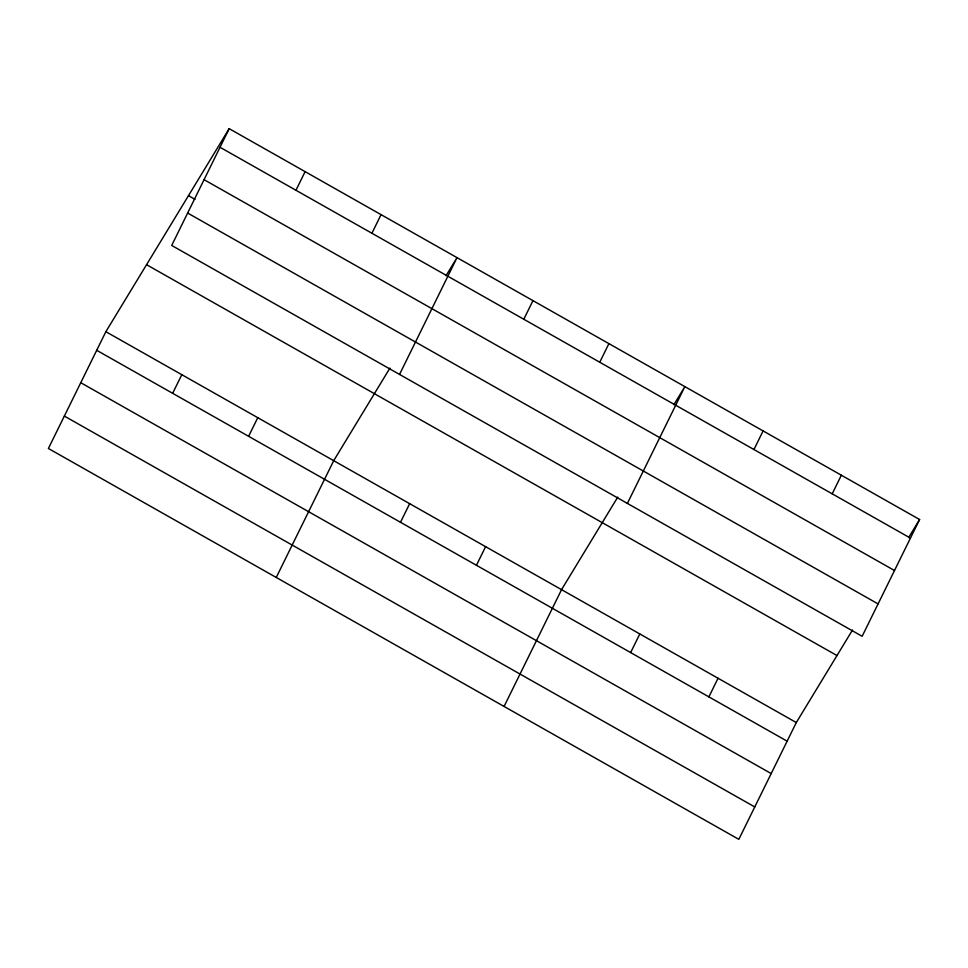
<?xml version="1.0" encoding="UTF-8"?>
<svg xmlns="http://www.w3.org/2000/svg" width="968" height="968" viewBox="0 0 968 968"><rect width="100%" height="100%" fill="white"/><g stroke="black" fill="none" stroke-linecap="round" stroke-linejoin="round"><path stroke-width="1.45" d="M229.174 128.659L171.699 245.448L862.137 636.303L919.6 519.514L229.174 128.659L105.863 331.697L48.4 448.486L738.826 839.341L796.301 722.551L852.518 629.986M172.655 393.298L181.815 374.689M295.954 190.26L305.114 171.651M248.607 436.302L257.766 417.68M371.906 233.264L381.065 214.642M276.243 577.472L333.706 460.683L389.923 368.106M399.542 374.434L457.017 257.633L446.054 275.674M400.498 522.284L409.658 503.675M523.797 319.246L532.957 300.637M476.45 565.276L485.609 546.666M599.749 362.238L608.908 343.628M504.086 706.446L561.549 589.657L617.765 497.092M627.385 503.408L684.86 386.619L673.897 404.66M630.64 652.577L639.8 633.955M753.939 449.539L763.099 430.917M708.891 696.875L718.05 678.253M832.19 493.837L841.349 475.215M908.649 537.555L919.6 519.514M220.014 147.269L910.44 538.123M204.066 179.673L894.505 570.527M188.482 195.657L195.028 199.36M187.647 213.045L878.073 603.911M146.555 264.688L836.993 655.554M105.863 331.697L796.301 722.551M96.703 350.307L787.141 741.173M80.767 382.711L771.193 773.565M64.348 416.083L754.774 806.949"/></g></svg>
